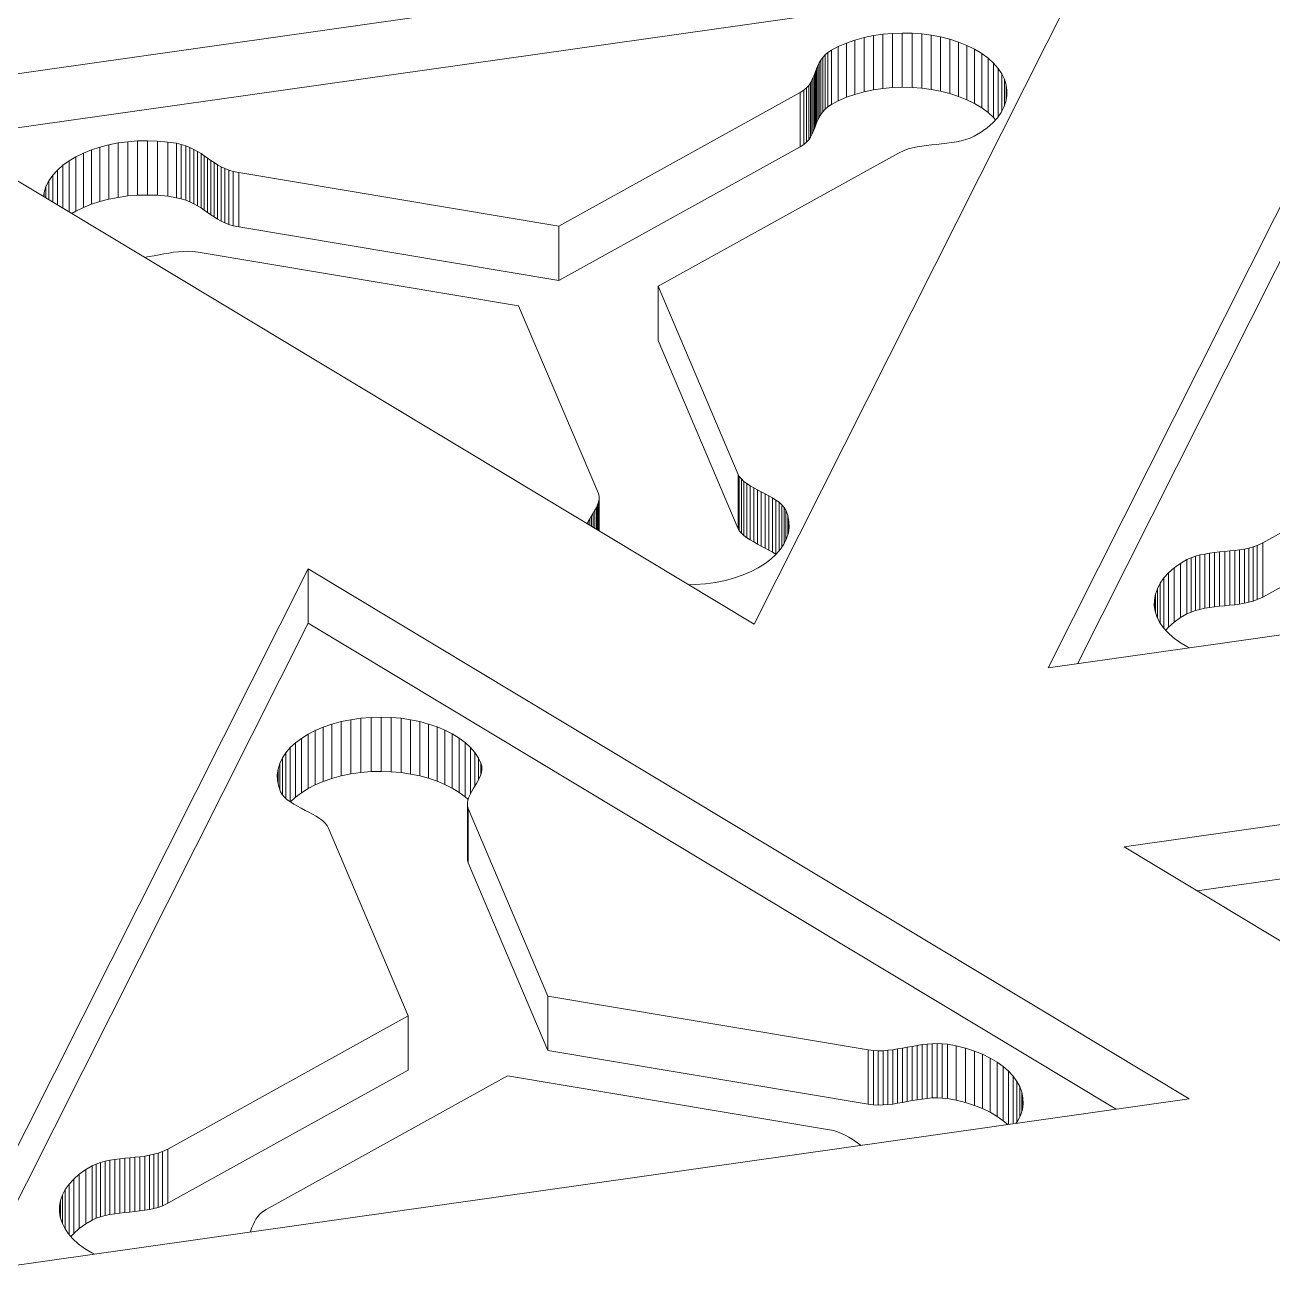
# Model space of a CAD drawing. Header units: inches. Extents: x 4 to 26.1, y 6.7 to 41.9.
# Drawn here: x 12.79 to 13.963, y 17.691 to 18.866 of the extents above; entities that cross this region are included whole.
import ezdxf

# ---------------------------------------------------------------- set-up
doc = ezdxf.new("R2010")
doc.units = ezdxf.units.IN
doc.header["$MEASUREMENT"] = 0
doc.layers.add('rails', color=7, linetype='Continuous', lineweight=35, true_color=0xd4d4d4)

# ---------------------------------------------------------------- blocks, each defined once
blk = doc.blocks.new('A$C382235AA')
at = {"color": 0, "linetype": 'Continuous', "lineweight": 0, "extrusion": (-4.89431e-17, 0.816497, 0.57735)}
for p, q in [((-13.1735, 13.0669), (-12.0121, 13.2316)), ((-12.0121, 13.2316), (-12.3456, 12.5686)), ((-12.0695, 12.5275), (-11.736, 13.1905)), ((-12.0398, 13.1767), (-13.1048, 13.0256)), ((-11.736, 13.1395), (-12.0419, 12.5314)), ((-12.2425, 13.1199), (-12.2337, 13.1218)), ((-12.2337, 13.1218), (-12.2248, 13.1231)), ((-12.2337, 13.0707), (-12.2337, 13.1218)), ((-12.2248, 13.1231), (-12.2157, 13.1239)), ((-12.2248, 13.0721), (-12.2248, 13.1231)), ((-12.2157, 13.1239), (-12.2066, 13.1242)), ((-12.2157, 13.0729), (-12.2157, 13.1239)), ((-12.2066, 13.0732), (-12.2066, 13.1242)), ((-12.2066, 13.1242), (-12.1974, 13.1241)), ((-12.1974, 13.073), (-12.1974, 13.1241)), ((-12.1974, 13.1241), (-12.1883, 13.1234)), ((-12.1883, 13.0724), (-12.1883, 13.1234)), ((-12.1883, 13.1234), (-12.1793, 13.1222)), ((-12.1793, 13.0712), (-12.1793, 13.1222)), ((-12.1793, 13.1222), (-12.1705, 13.1206)), ((-12.2732, 13.1081), (-12.2668, 13.1115)), ((-12.2668, 13.1115), (-12.2591, 13.1148)), ((-12.2668, 13.0604), (-12.2668, 13.1115)), ((-12.2591, 13.1148), (-12.251, 13.1176)), ((-12.2591, 13.0638), (-12.2591, 13.1148)), ((-12.251, 13.1176), (-12.2425, 13.1199)), ((-12.251, 13.0666), (-12.251, 13.1176)), ((-12.2425, 13.0689), (-12.2425, 13.1199)), ((-12.1705, 13.0695), (-12.1705, 13.1206)), ((-12.1705, 13.1206), (-12.162, 13.1184)), ((-12.162, 13.0674), (-12.162, 13.1184)), ((-12.162, 13.1184), (-12.1538, 13.1158)), ((-12.1538, 13.0647), (-12.1538, 13.1158)), ((-12.1538, 13.1158), (-12.146, 13.1126)), ((-12.146, 13.0616), (-12.146, 13.1126)), ((-12.146, 13.1126), (-12.1386, 13.109)), ((-12.1386, 13.058), (-12.1386, 13.109)), ((-12.1386, 13.109), (-12.1318, 13.1049)), ((-12.2846, 13.0961), (-12.2831, 13.0987)), ((-12.2831, 13.0987), (-12.2813, 13.1012)), ((-12.2831, 13.0477), (-12.2831, 13.0987)), ((-12.2813, 13.1012), (-12.2791, 13.1037)), ((-12.2813, 13.0502), (-12.2813, 13.1012)), ((-12.2791, 13.1037), (-12.2764, 13.106)), ((-12.2791, 13.0526), (-12.2791, 13.1037)), ((-12.2764, 13.106), (-12.2732, 13.1081)), ((-12.2764, 13.0549), (-12.2764, 13.106)), ((-12.2732, 13.0571), (-12.2732, 13.1081)), ((-12.1318, 13.0539), (-12.1318, 13.1049)), ((-12.1318, 13.1049), (-12.1258, 13.1005)), ((-12.1258, 13.0495), (-12.1258, 13.1005)), ((-12.1258, 13.1005), (-12.1207, 13.0959)), ((-12.2891, 13.0853), (-12.288, 13.088)), ((-12.288, 13.088), (-12.287, 13.0907)), ((-12.288, 13.037), (-12.288, 13.088)), ((-12.287, 13.0907), (-12.2859, 13.0934)), ((-12.287, 13.0397), (-12.287, 13.0907)), ((-12.2859, 13.0934), (-12.2846, 13.0961)), ((-12.2859, 13.0424), (-12.2859, 13.0934)), ((-12.2846, 13.0451), (-12.2846, 13.0961)), ((-12.1207, 13.0448), (-12.1207, 13.0959)), ((-12.1207, 13.0959), (-12.1165, 13.091)), ((-12.1165, 13.0455), (-12.1165, 13.091)), ((-12.1165, 13.091), (-12.1131, 13.086)), ((-12.1131, 13.0506), (-12.1131, 13.086)), ((-12.1131, 13.086), (-12.1106, 13.0809)), ((-12.2966, 13.0726), (-12.2945, 13.075)), ((-12.2945, 13.075), (-12.2928, 13.0774)), ((-12.2945, 13.0239), (-12.2945, 13.075)), ((-12.2928, 13.0774), (-12.2914, 13.08)), ((-12.2928, 13.0264), (-12.2928, 13.0774)), ((-12.2914, 13.08), (-12.2902, 13.0826)), ((-12.2914, 13.0289), (-12.2914, 13.08)), ((-12.2902, 13.0826), (-12.2891, 13.0853)), ((-12.2902, 13.0316), (-12.2902, 13.0826)), ((-12.2891, 13.0342), (-12.2891, 13.0853)), ((-12.1106, 13.0558), (-12.1106, 13.0809)), ((-12.1106, 13.0809), (-12.109, 13.0756)), ((-12.109, 13.0612), (-12.109, 13.0756)), ((-12.109, 13.0756), (-12.1082, 13.0704)), ((-12.3456, 12.5686), (-13.1735, 13.0669)), ((-12.5294, 12.9426), (-12.3024, 13.0683)), ((-12.3024, 13.0683), (-12.2991, 13.0705)), ((-12.3024, 13.0173), (-12.3024, 13.0683)), ((-12.2991, 13.0705), (-12.2966, 13.0726)), ((-12.2991, 13.0194), (-12.2991, 13.0705)), ((-12.2966, 13.0216), (-12.2966, 13.0726)), ((-12.2591, 13.0638), (-12.2668, 13.0604)), ((-12.251, 13.0666), (-12.2591, 13.0638)), ((-12.2425, 13.0689), (-12.251, 13.0666)), ((-12.2337, 13.0707), (-12.2425, 13.0689)), ((-12.2248, 13.0721), (-12.2337, 13.0707)), ((-12.2157, 13.0729), (-12.2248, 13.0721)), ((-12.2066, 13.0732), (-12.2157, 13.0729)), ((-12.1974, 13.073), (-12.2066, 13.0732)), ((-12.1883, 13.0724), (-12.1974, 13.073)), ((-12.1793, 13.0712), (-12.1883, 13.0724)), ((-12.1705, 13.0695), (-12.1793, 13.0712)), ((-12.162, 13.0674), (-12.1705, 13.0695)), ((-12.1538, 13.0647), (-12.162, 13.0674)), ((-12.146, 13.0616), (-12.1538, 13.0647)), ((-12.1083, 13.0651), (-12.1092, 13.0598)), ((-12.1082, 13.0704), (-12.1083, 13.0651)), ((-12.2813, 13.0502), (-12.2831, 13.0477)), ((-12.2791, 13.0526), (-12.2813, 13.0502)), ((-12.2764, 13.0549), (-12.2791, 13.0526)), ((-12.2732, 13.0571), (-12.2764, 13.0549)), ((-12.2668, 13.0604), (-12.2732, 13.0571)), ((-12.1386, 13.058), (-12.146, 13.0616)), ((-12.1318, 13.0539), (-12.1386, 13.058)), ((-12.1258, 13.0495), (-12.1318, 13.0539)), ((-12.111, 13.0546), (-12.1137, 13.0495)), ((-12.1092, 13.0598), (-12.111, 13.0546)), ((-12.287, 13.0397), (-12.288, 13.037)), ((-12.2859, 13.0424), (-12.287, 13.0397)), ((-12.2846, 13.0451), (-12.2859, 13.0424)), ((-12.2831, 13.0477), (-12.2846, 13.0451)), ((-12.1216, 13.0397), (-12.1268, 13.0352)), ((-12.1207, 13.0448), (-12.1258, 13.0495)), ((-12.1172, 13.0445), (-12.1216, 13.0397)), ((-12.1189, 13.0427), (-12.1207, 13.0448)), ((-12.1137, 13.0495), (-12.1172, 13.0445)), ((-12.2914, 13.0289), (-12.2928, 13.0264)), ((-12.2902, 13.0316), (-12.2914, 13.0289)), ((-12.2891, 13.0342), (-12.2902, 13.0316)), ((-12.288, 13.037), (-12.2891, 13.0342)), ((-12.1389, 13.0273), (-12.1427, 13.0255)), ((-12.1329, 13.0308), (-12.1389, 13.0273)), ((-12.1268, 13.0352), (-12.1329, 13.0308)), ((-12.9684, 13.0144), (-12.9605, 13.017)), ((-12.9605, 13.017), (-12.9521, 13.0192)), ((-12.9605, 12.966), (-12.9605, 13.017)), ((-12.9521, 13.0192), (-12.9434, 13.0209)), ((-12.9521, 12.9681), (-12.9521, 13.0192)), ((-12.9434, 13.0209), (-12.9344, 13.0221)), ((-12.9434, 12.9698), (-12.9434, 13.0209)), ((-12.9344, 13.0221), (-12.9252, 13.0228)), ((-12.9344, 12.9711), (-12.9344, 13.0221)), ((-12.9252, 13.0228), (-12.9158, 13.023)), ((-12.9252, 12.9718), (-12.9252, 13.0228)), ((-12.9158, 12.972), (-12.9158, 13.023)), ((-12.9158, 13.023), (-12.9064, 13.0227)), ((-12.9064, 12.9717), (-12.9064, 13.0227)), ((-12.9064, 13.0227), (-12.8968, 13.0218)), ((-12.8968, 12.9708), (-12.8968, 13.0218)), ((-12.8968, 13.0218), (-12.8885, 13.0206)), ((-12.8885, 12.9695), (-12.8885, 13.0206)), ((-12.8885, 13.0206), (-12.884, 13.0195)), ((-12.884, 12.9685), (-12.884, 13.0195)), ((-12.884, 13.0195), (-12.8798, 13.0182)), ((-12.8798, 12.9672), (-12.8798, 13.0182)), ((-12.8798, 13.0182), (-12.8759, 13.0166)), ((-12.8759, 12.9656), (-12.8759, 13.0166)), ((-12.8759, 13.0166), (-12.8722, 13.0149)), ((-12.3024, 13.0173), (-12.5294, 12.8916)), ((-12.2991, 13.0194), (-12.3024, 13.0173)), ((-12.2966, 13.0216), (-12.2991, 13.0194)), ((-12.2945, 13.0239), (-12.2966, 13.0216)), ((-12.2928, 13.0264), (-12.2945, 13.0239)), ((-12.2011, 13.0153), (-12.2049, 13.0139)), ((-12.197, 13.0164), (-12.2011, 13.0153)), ((-12.1927, 13.0173), (-12.197, 13.0164)), ((-12.1883, 13.018), (-12.1927, 13.0173)), ((-12.1837, 13.0186), (-12.1883, 13.018)), ((-12.179, 13.0192), (-12.1837, 13.0186)), ((-12.1743, 13.0196), (-12.179, 13.0192)), ((-12.1696, 13.0201), (-12.1743, 13.0196)), ((-12.1648, 13.0206), (-12.1696, 13.0201)), ((-12.1601, 13.0213), (-12.1648, 13.0206)), ((-12.1556, 13.022), (-12.1601, 13.0213)), ((-12.1511, 13.0229), (-12.1556, 13.022)), ((-12.1468, 13.0241), (-12.1511, 13.0229)), ((-12.1427, 13.0255), (-12.1468, 13.0241)), ((-12.9953, 12.9999), (-12.9894, 13.0041)), ((-12.9894, 13.0041), (-12.983, 13.0079)), ((-12.9894, 12.9561), (-12.9894, 13.0041)), ((-12.983, 13.0079), (-12.976, 13.0114)), ((-12.983, 12.9569), (-12.983, 13.0079)), ((-12.976, 13.0114), (-12.9684, 13.0144)), ((-12.976, 12.9603), (-12.976, 13.0114)), ((-12.9684, 12.9634), (-12.9684, 13.0144)), ((-12.8722, 12.9638), (-12.8722, 13.0149)), ((-12.8722, 13.0149), (-12.8688, 13.0129)), ((-12.8688, 12.9619), (-12.8688, 13.0129)), ((-12.8688, 13.0129), (-12.8655, 13.0109)), ((-12.8655, 12.9598), (-12.8655, 13.0109)), ((-12.8655, 13.0109), (-12.8624, 13.0088)), ((-12.8624, 12.9577), (-12.8624, 13.0088)), ((-12.8624, 13.0088), (-12.8593, 13.0066)), ((-12.8593, 12.9556), (-12.8593, 13.0066)), ((-12.8593, 13.0066), (-12.8562, 13.0045)), ((-12.8562, 12.9534), (-12.8562, 13.0045)), ((-12.8562, 13.0045), (-12.8531, 13.0024)), ((-12.2101, 13.0114), (-12.436, 12.8863)), ((-12.2049, 13.0139), (-12.2101, 13.0114)), ((-13.0048, 12.9905), (-13.0004, 12.9954)), ((-13.0004, 12.9954), (-12.9953, 12.9999)), ((-13.0004, 12.9627), (-13.0004, 12.9954)), ((-12.9953, 12.9596), (-12.9953, 12.9999)), ((-12.8531, 12.9514), (-12.8531, 13.0024)), ((-12.8531, 13.0024), (-12.8499, 13.0004)), ((-12.8499, 12.9494), (-12.8499, 13.0004)), ((-12.8499, 13.0004), (-12.8466, 12.9985)), ((-12.8466, 12.9475), (-12.8466, 12.9985)), ((-12.8466, 12.9985), (-12.8431, 12.9968)), ((-12.8431, 12.9458), (-12.8431, 12.9968)), ((-12.8431, 12.9968), (-12.8394, 12.9954)), ((-12.8394, 12.9444), (-12.8394, 12.9954)), ((-12.8394, 12.9954), (-12.8354, 12.9942)), ((-12.8354, 12.9431), (-12.8354, 12.9942)), ((-12.8354, 12.9942), (-12.83, 12.993)), ((-12.83, 12.942), (-12.83, 12.993)), ((-12.83, 12.993), (-12.5294, 12.9426)), ((-13.013, 12.9744), (-13.0112, 12.9799)), ((-13.0112, 12.9799), (-13.0084, 12.9853)), ((-13.0112, 12.9692), (-13.0112, 12.9799)), ((-13.0084, 12.9853), (-13.0048, 12.9905)), ((-13.0084, 12.9675), (-13.0084, 12.9853)), ((-13.0048, 12.9654), (-13.0048, 12.9905)), ((-13.0135, 12.9706), (-13.013, 12.9744)), ((-13.013, 12.9702), (-13.013, 12.9744)), ((-12.9521, 12.9681), (-12.9605, 12.966)), ((-12.9434, 12.9698), (-12.9521, 12.9681)), ((-12.9344, 12.9711), (-12.9434, 12.9698)), ((-12.9252, 12.9718), (-12.9344, 12.9711)), ((-12.9158, 12.972), (-12.9252, 12.9718)), ((-12.9064, 12.9717), (-12.9158, 12.972)), ((-12.8968, 12.9708), (-12.9064, 12.9717)), ((-12.8885, 12.9695), (-12.8968, 12.9708)), ((-12.884, 12.9685), (-12.8885, 12.9695)), ((-12.8798, 12.9672), (-12.884, 12.9685)), ((-12.983, 12.9569), (-12.9869, 12.9546)), ((-12.976, 12.9603), (-12.983, 12.9569)), ((-12.9684, 12.9634), (-12.976, 12.9603)), ((-12.9605, 12.966), (-12.9684, 12.9634)), ((-12.8759, 12.9656), (-12.8798, 12.9672)), ((-12.8722, 12.9638), (-12.8759, 12.9656)), ((-12.8688, 12.9619), (-12.8722, 12.9638)), ((-12.8655, 12.9598), (-12.8688, 12.9619)), ((-12.8624, 12.9577), (-12.8655, 12.9598)), ((-12.8593, 12.9556), (-12.8624, 12.9577)), ((-12.8562, 12.9534), (-12.8593, 12.9556)), ((-12.8531, 12.9514), (-12.8562, 12.9534)), ((-12.8499, 12.9494), (-12.8531, 12.9514)), ((-12.8466, 12.9475), (-12.8499, 12.9494)), ((-12.8431, 12.9458), (-12.8466, 12.9475)), ((-12.8394, 12.9444), (-12.8431, 12.9458)), ((-12.8354, 12.9431), (-12.8394, 12.9444)), ((-12.83, 12.942), (-12.8354, 12.9431)), ((-12.5294, 12.8916), (-12.83, 12.942)), ((-12.5294, 12.8916), (-12.5294, 12.9426)), ((-12.9142, 12.9141), (-12.9186, 12.9134)), ((-12.9095, 12.9149), (-12.9142, 12.9141)), ((-12.9049, 12.9158), (-12.9095, 12.9149)), ((-12.9003, 12.9167), (-12.9049, 12.9158)), ((-12.8958, 12.9175), (-12.9003, 12.9167)), ((-12.8912, 12.9182), (-12.8958, 12.9175)), ((-12.8867, 12.9187), (-12.8912, 12.9182)), ((-12.8821, 12.919), (-12.8867, 12.9187)), ((-12.8776, 12.9191), (-12.8821, 12.919)), ((-12.8731, 12.9189), (-12.8776, 12.9191)), ((-12.8681, 12.9183), (-12.8731, 12.9189)), ((-12.5672, 12.8678), (-12.8681, 12.9183)), ((-12.436, 12.8353), (-12.436, 12.8863)), ((-12.436, 12.8863), (-12.3607, 12.7093)), ((-12.4921, 12.6916), (-12.5672, 12.8678)), ((-12.3607, 12.6582), (-12.436, 12.8353)), ((-11.8677, 12.6452), (-11.6418, 12.7703)), ((-12.3607, 12.6582), (-12.3607, 12.7093)), ((-12.3607, 12.7093), (-12.3597, 12.7075)), ((-11.6418, 12.7193), (-11.8677, 12.5941)), ((-12.3597, 12.6565), (-12.3597, 12.7075)), ((-12.3597, 12.7075), (-12.3577, 12.7051)), ((-12.3577, 12.6541), (-12.3577, 12.7051)), ((-12.3577, 12.7051), (-12.3553, 12.7029)), ((-12.3553, 12.6519), (-12.3553, 12.7029)), ((-12.3553, 12.7029), (-12.3525, 12.7008)), ((-12.3525, 12.6498), (-12.3525, 12.7008)), ((-12.3525, 12.7008), (-12.3494, 12.6988)), ((-12.3494, 12.6478), (-12.3494, 12.6988)), ((-12.3494, 12.6988), (-12.3461, 12.6969)), ((-12.4915, 12.6887), (-12.4921, 12.6916)), ((-12.492, 12.6834), (-12.4915, 12.6861)), ((-12.4915, 12.6861), (-12.4915, 12.6887)), ((-12.4915, 12.6564), (-12.4915, 12.6861)), ((-12.3461, 12.6459), (-12.3461, 12.6969)), ((-12.3461, 12.6969), (-12.3426, 12.695)), ((-12.3426, 12.644), (-12.3426, 12.695)), ((-12.3426, 12.695), (-12.339, 12.6931)), ((-12.339, 12.6421), (-12.339, 12.6931)), ((-12.339, 12.6931), (-12.3354, 12.6913)), ((-12.3354, 12.6402), (-12.3354, 12.6913)), ((-12.3354, 12.6913), (-12.3318, 12.6894)), ((-12.3318, 12.6383), (-12.3318, 12.6894)), ((-12.3318, 12.6894), (-12.3284, 12.6874)), ((-12.3284, 12.6364), (-12.3284, 12.6874)), ((-12.3284, 12.6874), (-12.3252, 12.6853)), ((-10.9082, 12.6922), (-12.0695, 12.5275)), ((-12.4969, 12.6731), (-12.4954, 12.6757)), ((-12.4954, 12.6757), (-12.494, 12.6782)), ((-12.4954, 12.6587), (-12.4954, 12.6757)), ((-12.494, 12.6782), (-12.4928, 12.6808)), ((-12.494, 12.6579), (-12.494, 12.6782)), ((-12.4928, 12.6808), (-12.492, 12.6834)), ((-12.4928, 12.6572), (-12.4928, 12.6808)), ((-12.492, 12.6567), (-12.492, 12.6834)), ((-12.3252, 12.6343), (-12.3252, 12.6853)), ((-12.3252, 12.6853), (-12.3223, 12.6832)), ((-12.3223, 12.6376), (-12.3223, 12.6832)), ((-12.3223, 12.6832), (-12.3197, 12.6808)), ((-12.3197, 12.641), (-12.3197, 12.6808)), ((-12.3197, 12.6808), (-12.3176, 12.6784)), ((-12.3176, 12.6443), (-12.3176, 12.6784)), ((-12.3176, 12.6784), (-12.316, 12.6757)), ((-12.316, 12.6477), (-12.316, 12.6757)), ((-12.316, 12.6757), (-12.3142, 12.6708)), ((-12.5027, 12.6631), (-12.5017, 12.6652)), ((-12.5017, 12.6652), (-12.5001, 12.6678)), ((-12.5017, 12.6625), (-12.5017, 12.6652)), ((-12.5001, 12.6678), (-12.4985, 12.6705)), ((-12.5001, 12.6616), (-12.5001, 12.6678)), ((-12.4985, 12.6705), (-12.4969, 12.6731)), ((-12.4985, 12.6606), (-12.4985, 12.6705)), ((-12.4969, 12.6596), (-12.4969, 12.6731)), ((-12.3142, 12.6527), (-12.3142, 12.6708)), ((-12.3142, 12.6708), (-12.313, 12.6653)), ((-12.313, 12.6586), (-12.313, 12.6653)), ((-12.313, 12.6653), (-12.3129, 12.6598)), ((-12.3597, 12.6565), (-12.3607, 12.6582)), ((-12.3577, 12.6541), (-12.3597, 12.6565)), ((-12.3553, 12.6519), (-12.3577, 12.6541)), ((-12.3525, 12.6498), (-12.3553, 12.6519)), ((-12.3136, 12.6544), (-12.3152, 12.6491)), ((-12.3129, 12.6598), (-12.3136, 12.6544)), ((-12.3494, 12.6478), (-12.3525, 12.6498)), ((-12.3461, 12.6459), (-12.3494, 12.6478)), ((-12.3426, 12.644), (-12.3461, 12.6459)), ((-12.339, 12.6421), (-12.3426, 12.644)), ((-12.3354, 12.6402), (-12.339, 12.6421)), ((-12.3318, 12.6383), (-12.3354, 12.6402)), ((-12.321, 12.639), (-12.3251, 12.6343)), ((-12.3177, 12.644), (-12.321, 12.639)), ((-12.3152, 12.6491), (-12.3177, 12.644)), ((-11.8896, 12.6386), (-11.8851, 12.6393)), ((-11.8851, 12.6393), (-11.8808, 12.6402)), ((-11.8851, 12.5883), (-11.8851, 12.6393)), ((-11.8808, 12.6402), (-11.8768, 12.6413)), ((-11.8808, 12.5892), (-11.8808, 12.6402)), ((-11.8768, 12.6413), (-11.873, 12.6427)), ((-11.8768, 12.5903), (-11.8768, 12.6413)), ((-11.873, 12.6427), (-11.8677, 12.6452)), ((-11.873, 12.5917), (-11.873, 12.6427)), ((-11.8677, 12.5941), (-11.8677, 12.6452)), ((-12.33, 12.6298), (-12.3355, 12.6256)), ((-12.3284, 12.6364), (-12.3318, 12.6383)), ((-12.3251, 12.6343), (-12.33, 12.6298)), ((-12.3252, 12.6343), (-12.3284, 12.6364)), ((-12.3252, 12.6343), (-12.3252, 12.6343)), ((-11.945, 12.6258), (-11.939, 12.6293)), ((-11.939, 12.6293), (-11.9351, 12.6311)), ((-11.939, 12.5783), (-11.939, 12.6293)), ((-11.9351, 12.6311), (-11.931, 12.6325)), ((-11.9351, 12.5801), (-11.9351, 12.6311)), ((-11.931, 12.6325), (-11.9268, 12.6337)), ((-11.931, 12.5815), (-11.931, 12.6325)), ((-11.9268, 12.6337), (-11.9223, 12.6346)), ((-11.9268, 12.5826), (-11.9268, 12.6337)), ((-11.9223, 12.6346), (-11.9177, 12.6354)), ((-11.9223, 12.5836), (-11.9223, 12.6346)), ((-11.9177, 12.6354), (-11.913, 12.636)), ((-11.9177, 12.5843), (-11.9177, 12.6354)), ((-11.913, 12.636), (-11.9083, 12.6365)), ((-11.913, 12.585), (-11.913, 12.636)), ((-11.9083, 12.6365), (-11.9035, 12.637)), ((-11.9083, 12.5855), (-11.9083, 12.6365)), ((-11.9035, 12.637), (-11.8988, 12.6375)), ((-11.9035, 12.586), (-11.9035, 12.637)), ((-11.8988, 12.6375), (-11.8941, 12.638)), ((-11.8988, 12.5864), (-11.8988, 12.6375)), ((-11.8941, 12.638), (-11.8896, 12.6386)), ((-11.8941, 12.5869), (-11.8941, 12.638)), ((-11.8896, 12.5875), (-11.8896, 12.6386)), ((-13.0984, 11.9577), (-12.7649, 12.6208)), ((-12.7649, 12.5697), (-12.7649, 12.6208)), ((-12.7649, 12.6208), (-11.9371, 12.1225)), ((-12.3486, 12.6181), (-12.3561, 12.6149)), ((-12.3418, 12.6217), (-12.3486, 12.6181)), ((-12.3355, 12.6256), (-12.3418, 12.6217)), ((-11.9607, 12.6121), (-11.9563, 12.6169)), ((-11.9563, 12.6169), (-11.9511, 12.6215)), ((-11.9563, 12.5659), (-11.9563, 12.6169)), ((-11.9511, 12.6215), (-11.945, 12.6258)), ((-11.9511, 12.5704), (-11.9511, 12.6215)), ((-11.945, 12.5748), (-11.945, 12.6258)), ((-12.4011, 12.6058), (-12.4072, 12.6056)), ((-12.3915, 12.6066), (-12.4011, 12.6058)), ((-12.3819, 12.6079), (-12.3915, 12.6066)), ((-12.3728, 12.6098), (-12.3819, 12.6079)), ((-12.3642, 12.6121), (-12.3728, 12.6098)), ((-12.3561, 12.6149), (-12.3642, 12.6121)), ((-11.9668, 12.602), (-11.9642, 12.6071)), ((-11.9642, 12.6071), (-11.9607, 12.6121)), ((-11.9642, 12.5698), (-11.9642, 12.6071)), ((-11.9607, 12.5648), (-11.9607, 12.6121)), ((-11.9696, 12.5916), (-11.9686, 12.5968)), ((-11.9686, 12.5968), (-11.9668, 12.602)), ((-11.9686, 12.5802), (-11.9686, 12.5968)), ((-11.9668, 12.5749), (-11.9668, 12.602)), ((-11.873, 12.5917), (-11.8768, 12.5903)), ((-11.8677, 12.5941), (-11.873, 12.5917)), ((-11.9697, 12.5863), (-11.9696, 12.5916)), ((-11.9689, 12.581), (-11.9697, 12.5863)), ((-11.9696, 12.5857), (-11.9696, 12.5916)), ((-11.9672, 12.5758), (-11.9689, 12.581)), ((-11.9351, 12.5801), (-11.939, 12.5783)), ((-11.931, 12.5815), (-11.9351, 12.5801)), ((-11.9268, 12.5826), (-11.931, 12.5815)), ((-11.9223, 12.5836), (-11.9268, 12.5826)), ((-11.9177, 12.5843), (-11.9223, 12.5836)), ((-11.913, 12.585), (-11.9177, 12.5843)), ((-11.9083, 12.5855), (-11.913, 12.585)), ((-11.9035, 12.586), (-11.9083, 12.5855)), ((-11.8988, 12.5864), (-11.9035, 12.586)), ((-11.8941, 12.5869), (-11.8988, 12.5864)), ((-11.8896, 12.5875), (-11.8941, 12.5869)), ((-11.8851, 12.5883), (-11.8896, 12.5875)), ((-11.8808, 12.5892), (-11.8851, 12.5883)), ((-11.8768, 12.5903), (-11.8808, 12.5892)), ((-12.7649, 12.5697), (-13.0708, 11.9616)), ((-12.0057, 12.1127), (-12.7649, 12.5697)), ((-11.9647, 12.5706), (-11.9672, 12.5758)), ((-11.9614, 12.5656), (-11.9647, 12.5706)), ((-11.9511, 12.5704), (-11.9563, 12.5659)), ((-11.945, 12.5748), (-11.9511, 12.5704)), ((-11.939, 12.5783), (-11.945, 12.5748)), ((-11.9571, 12.5607), (-11.9614, 12.5656)), ((-11.9563, 12.5659), (-11.959, 12.5629)), ((-11.952, 12.5561), (-11.9571, 12.5607)), ((-11.9461, 12.5517), (-11.952, 12.5561)), ((-11.9393, 12.5476), (-11.9461, 12.5517)), ((-11.9367, 12.5463), (-11.9393, 12.5476)), ((-11.9981, 12.3594), (-10.8368, 12.5241)), ((-12.7506, 12.4719), (-12.7425, 12.4747)), ((-12.7425, 12.4747), (-12.7339, 12.4771)), ((-12.7425, 12.4237), (-12.7425, 12.4747)), ((-12.7339, 12.4771), (-12.7248, 12.4789)), ((-12.7339, 12.426), (-12.7339, 12.4771)), ((-12.7248, 12.4789), (-12.7152, 12.4803)), ((-12.7248, 12.4279), (-12.7248, 12.4789)), ((-12.7152, 12.4803), (-12.7056, 12.4811)), ((-12.7152, 12.4293), (-12.7152, 12.4803)), ((-12.7056, 12.4811), (-12.6961, 12.4813)), ((-12.7056, 12.4301), (-12.7056, 12.4811)), ((-12.6961, 12.4303), (-12.6961, 12.4813)), ((-12.6961, 12.4813), (-12.6867, 12.481)), ((-12.6867, 12.43), (-12.6867, 12.481)), ((-12.6867, 12.481), (-12.6775, 12.4802)), ((-12.6775, 12.4292), (-12.6775, 12.4802)), ((-12.6775, 12.4802), (-12.6685, 12.4789)), ((-12.6685, 12.4278), (-12.6685, 12.4789)), ((-12.6685, 12.4789), (-12.6599, 12.4771)), ((-12.6599, 12.4261), (-12.6599, 12.4771)), ((-12.6599, 12.4771), (-12.6516, 12.4748)), ((-12.6516, 12.4238), (-12.6516, 12.4748)), ((-12.6516, 12.4748), (-12.6437, 12.4721)), ((-12.7712, 12.4613), (-12.7649, 12.4652)), ((-12.7649, 12.4652), (-12.7581, 12.4688)), ((-12.7649, 12.4142), (-12.7649, 12.4652)), ((-12.7581, 12.4688), (-12.7506, 12.4719)), ((-12.7581, 12.4177), (-12.7581, 12.4688)), ((-12.7506, 12.4209), (-12.7506, 12.4719)), ((-12.6437, 12.4211), (-12.6437, 12.4721)), ((-12.6437, 12.4721), (-12.6363, 12.469)), ((-12.6363, 12.418), (-12.6363, 12.469)), ((-12.6363, 12.469), (-12.6294, 12.4655)), ((-12.6294, 12.4145), (-12.6294, 12.4655)), ((-12.6294, 12.4655), (-12.623, 12.4616)), ((-10.8645, 12.4692), (-11.9295, 12.3181)), ((-12.7857, 12.4478), (-12.7816, 12.4526)), ((-12.7816, 12.4526), (-12.7767, 12.4571)), ((-12.7816, 12.4016), (-12.7816, 12.4526)), ((-12.7767, 12.4571), (-12.7712, 12.4613)), ((-12.7767, 12.406), (-12.7767, 12.4571)), ((-12.7712, 12.4103), (-12.7712, 12.4613)), ((-12.623, 12.4106), (-12.623, 12.4616)), ((-12.623, 12.4616), (-12.6174, 12.4574)), ((-12.6174, 12.4064), (-12.6174, 12.4574)), ((-12.6174, 12.4574), (-12.6124, 12.4528)), ((-12.6124, 12.4093), (-12.6124, 12.4528)), ((-12.6124, 12.4528), (-12.6081, 12.4479)), ((-12.7915, 12.4378), (-12.789, 12.4429)), ((-12.789, 12.4429), (-12.7857, 12.4478)), ((-12.789, 12.4084), (-12.789, 12.4429)), ((-12.7857, 12.4049), (-12.7857, 12.4478)), ((-12.6081, 12.4165), (-12.6081, 12.4479)), ((-12.6081, 12.4479), (-12.6047, 12.4427)), ((-12.6047, 12.4224), (-12.6047, 12.4427)), ((-12.6047, 12.4427), (-12.6024, 12.4379)), ((-12.7938, 12.4271), (-12.7931, 12.4325)), ((-12.7937, 12.4216), (-12.7938, 12.4271)), ((-12.7931, 12.4325), (-12.7915, 12.4378)), ((-12.7931, 12.4187), (-12.7931, 12.4325)), ((-12.7915, 12.4131), (-12.7915, 12.4378)), ((-12.7248, 12.4279), (-12.7339, 12.426)), ((-12.7152, 12.4293), (-12.7248, 12.4279)), ((-12.7056, 12.4301), (-12.7152, 12.4293)), ((-12.6961, 12.4303), (-12.7056, 12.4301)), ((-12.6867, 12.43), (-12.6961, 12.4303)), ((-12.6775, 12.4292), (-12.6867, 12.43)), ((-12.6685, 12.4278), (-12.6775, 12.4292)), ((-12.6599, 12.4261), (-12.6685, 12.4278)), ((-12.6018, 12.4297), (-12.6026, 12.427)), ((-12.6024, 12.4278), (-12.6024, 12.4379)), ((-12.6024, 12.4379), (-12.6017, 12.4351)), ((-12.6015, 12.4324), (-12.6018, 12.4297)), ((-12.6017, 12.4312), (-12.6017, 12.4351)), ((-12.6017, 12.4351), (-12.6015, 12.4324)), ((-12.7925, 12.4161), (-12.7937, 12.4216)), ((-12.7907, 12.4112), (-12.7925, 12.4161)), ((-12.7581, 12.4177), (-12.7649, 12.4142)), ((-12.7506, 12.4209), (-12.7581, 12.4177)), ((-12.7425, 12.4237), (-12.7506, 12.4209)), ((-12.7339, 12.426), (-12.7425, 12.4237)), ((-12.6516, 12.4238), (-12.6599, 12.4261)), ((-12.6437, 12.4211), (-12.6516, 12.4238)), ((-12.6363, 12.418), (-12.6437, 12.4211)), ((-12.6294, 12.4145), (-12.6363, 12.418)), ((-12.6082, 12.4164), (-12.6098, 12.4138)), ((-12.6066, 12.419), (-12.6082, 12.4164)), ((-12.605, 12.4217), (-12.6066, 12.419)), ((-12.6037, 12.4243), (-12.605, 12.4217)), ((-12.6026, 12.427), (-12.6037, 12.4243)), ((-12.7891, 12.4085), (-12.7907, 12.4112)), ((-12.787, 12.406), (-12.7891, 12.4085)), ((-12.7844, 12.4037), (-12.787, 12.406)), ((-12.7815, 12.4016), (-12.7844, 12.4037)), ((-12.7767, 12.406), (-12.7815, 12.4016)), ((-12.7712, 12.4103), (-12.7767, 12.406)), ((-12.7649, 12.4142), (-12.7712, 12.4103)), ((-12.623, 12.4106), (-12.6294, 12.4145)), ((-12.6174, 12.4064), (-12.623, 12.4106)), ((-12.6146, 12.4038), (-12.6174, 12.4064)), ((-12.6139, 12.406), (-12.6147, 12.4034)), ((-12.6127, 12.4086), (-12.6139, 12.406)), ((-12.6113, 12.4112), (-12.6127, 12.4086)), ((-12.6098, 12.4138), (-12.6113, 12.4112)), ((-12.7783, 12.3995), (-12.7815, 12.4016)), ((-12.7749, 12.3975), (-12.7783, 12.3995)), ((-12.7713, 12.3956), (-12.7749, 12.3975)), ((-12.7677, 12.3937), (-12.7713, 12.3956)), ((-12.7641, 12.3919), (-12.7677, 12.3937)), ((-12.7606, 12.39), (-12.7641, 12.3919)), ((-12.6147, 12.4034), (-12.6152, 12.4008)), ((-12.6152, 12.3498), (-12.6152, 12.4008)), ((-12.6152, 12.4008), (-12.6152, 12.3982)), ((-12.6152, 12.3472), (-12.6152, 12.3982)), ((-12.6152, 12.3982), (-12.6146, 12.3953)), ((-12.6146, 12.3443), (-12.6146, 12.3953)), ((-12.6146, 12.3953), (-12.5395, 12.2191)), ((-12.7573, 12.3881), (-12.7606, 12.39)), ((-12.7542, 12.3861), (-12.7573, 12.3881)), ((-12.7514, 12.384), (-12.7542, 12.3861)), ((-12.749, 12.3818), (-12.7514, 12.384)), ((-12.747, 12.3794), (-12.749, 12.3818)), ((-12.746, 12.3776), (-12.747, 12.3794)), ((-12.6707, 12.2005), (-12.746, 12.3776)), ((-11.1703, 11.8611), (-11.9981, 12.3594)), ((-12.6152, 12.3472), (-12.6152, 12.3498)), ((-12.6146, 12.3443), (-12.6152, 12.3472)), ((-12.5395, 12.168), (-12.6146, 12.3443)), ((-12.5395, 12.168), (-12.5395, 12.2191)), ((-12.5395, 12.2191), (-12.2386, 12.1686)), ((-12.8966, 12.0754), (-12.6707, 12.2005)), ((-12.6707, 12.1495), (-12.6707, 12.2005)), ((-12.2386, 12.1176), (-12.2386, 12.1686)), ((-12.2386, 12.1686), (-12.2336, 12.168)), ((-12.22, 12.1682), (-12.2155, 12.1687)), ((-12.2155, 12.1687), (-12.2109, 12.1694)), ((-12.2155, 12.1177), (-12.2155, 12.1687)), ((-12.2109, 12.1694), (-12.2064, 12.1702)), ((-12.2109, 12.1184), (-12.2109, 12.1694)), ((-12.2064, 12.1702), (-12.2018, 12.1711)), ((-12.2064, 12.1192), (-12.2064, 12.1702)), ((-12.2018, 12.1711), (-12.1972, 12.1719)), ((-12.2018, 12.1201), (-12.2018, 12.1711)), ((-12.1972, 12.1719), (-12.1925, 12.1728)), ((-12.1972, 12.1209), (-12.1972, 12.1719)), ((-12.1925, 12.1728), (-12.1879, 12.1735)), ((-12.1925, 12.1217), (-12.1925, 12.1728)), ((-12.1879, 12.1735), (-12.1832, 12.174)), ((-12.1879, 12.1224), (-12.1879, 12.1735)), ((-12.1832, 12.174), (-12.1784, 12.1744)), ((-12.1832, 12.123), (-12.1832, 12.174)), ((-12.1784, 12.1744), (-12.1737, 12.1745)), ((-12.1784, 12.1234), (-12.1784, 12.1744)), ((-12.1737, 12.1235), (-12.1737, 12.1745)), ((-12.1737, 12.1745), (-12.1689, 12.1744)), ((-12.1689, 12.1233), (-12.1689, 12.1744)), ((-12.1689, 12.1744), (-12.1641, 12.1738)), ((-12.1641, 12.1228), (-12.1641, 12.1738)), ((-12.1641, 12.1738), (-12.1559, 12.1723)), ((-12.1559, 12.1213), (-12.1559, 12.1723)), ((-12.1559, 12.1723), (-12.1471, 12.1701)), ((-12.1471, 12.1191), (-12.1471, 12.1701)), ((-12.1471, 12.1701), (-12.1388, 12.1675)), ((-12.2386, 12.1176), (-12.5395, 12.168)), ((-12.2336, 12.1169), (-12.2336, 12.168)), ((-12.2336, 12.168), (-12.2291, 12.1677)), ((-12.2291, 12.1677), (-12.2246, 12.1678)), ((-12.2291, 12.1167), (-12.2291, 12.1677)), ((-12.2246, 12.1678), (-12.22, 12.1682)), ((-12.2246, 12.1168), (-12.2246, 12.1678)), ((-12.22, 12.1171), (-12.22, 12.1682)), ((-12.1388, 12.1164), (-12.1388, 12.1675)), ((-12.1388, 12.1675), (-12.131, 12.1644)), ((-12.131, 12.1134), (-12.131, 12.1644)), ((-12.131, 12.1644), (-12.1239, 12.1609)), ((-12.1239, 12.1099), (-12.1239, 12.1609)), ((-12.1239, 12.1609), (-12.1175, 12.1571)), ((-12.1175, 12.1061), (-12.1175, 12.1571)), ((-12.1175, 12.1571), (-12.1117, 12.153)), ((-12.6707, 12.1495), (-12.8966, 12.0244)), ((-12.1117, 12.102), (-12.1117, 12.153)), ((-12.1117, 12.153), (-12.1066, 12.1486)), ((-12.1066, 12.0984), (-12.1066, 12.1486)), ((-12.1066, 12.1486), (-12.1023, 12.1439)), ((-12.5774, 12.1442), (-12.8043, 12.0186)), ((-12.2767, 12.0938), (-12.5774, 12.1442)), ((-12.1023, 12.099), (-12.1023, 12.1439)), ((-12.1023, 12.1439), (-12.0988, 12.139)), ((-12.0988, 12.1008), (-12.0988, 12.139)), ((-12.0988, 12.139), (-12.096, 12.134)), ((-12.096, 12.106), (-12.096, 12.134)), ((-12.096, 12.134), (-12.0941, 12.1287)), ((-11.9371, 12.1225), (-13.0984, 11.9577)), ((-12.1925, 12.1217), (-12.1972, 12.1209)), ((-12.1879, 12.1224), (-12.1925, 12.1217)), ((-12.1832, 12.123), (-12.1879, 12.1224)), ((-12.1784, 12.1234), (-12.1832, 12.123)), ((-12.1737, 12.1235), (-12.1784, 12.1234)), ((-12.1689, 12.1233), (-12.1737, 12.1235)), ((-12.1641, 12.1228), (-12.1689, 12.1233)), ((-12.1559, 12.1213), (-12.1641, 12.1228)), ((-12.0941, 12.1113), (-12.0941, 12.1287)), ((-12.0941, 12.1287), (-12.0931, 12.1234)), ((-12.0931, 12.1171), (-12.0931, 12.1234)), ((-12.0931, 12.1234), (-12.0929, 12.118)), ((-12.2336, 12.1169), (-12.2386, 12.1176)), ((-12.2291, 12.1167), (-12.2336, 12.1169)), ((-12.2246, 12.1168), (-12.2291, 12.1167)), ((-12.22, 12.1171), (-12.2246, 12.1168)), ((-12.2155, 12.1177), (-12.22, 12.1171)), ((-12.2109, 12.1184), (-12.2155, 12.1177)), ((-12.2064, 12.1192), (-12.2109, 12.1184)), ((-12.2018, 12.1201), (-12.2064, 12.1192)), ((-12.1972, 12.1209), (-12.2018, 12.1201)), ((-12.1471, 12.1191), (-12.1559, 12.1213)), ((-12.1388, 12.1164), (-12.1471, 12.1191)), ((-12.131, 12.1134), (-12.1388, 12.1164)), ((-12.1239, 12.1099), (-12.131, 12.1134)), ((-12.1175, 12.1061), (-12.1239, 12.1099)), ((-12.0937, 12.1125), (-12.0955, 12.107)), ((-12.0929, 12.118), (-12.0937, 12.1125)), ((-12.1117, 12.102), (-12.1175, 12.1061)), ((-12.1075, 12.0983), (-12.1117, 12.102)), ((-12.0983, 12.1016), (-12.0998, 12.0994)), ((-12.0955, 12.107), (-12.0983, 12.1016)), ((-12.2713, 12.0927), (-12.2767, 12.0938)), ((-12.2673, 12.0915), (-12.2713, 12.0927)), ((-12.2636, 12.09), (-12.2673, 12.0915)), ((-12.2601, 12.0883), (-12.2636, 12.09)), ((-12.2568, 12.0865), (-12.2601, 12.0883)), ((-12.2536, 12.0845), (-12.2568, 12.0865)), ((-12.9018, 12.073), (-12.8966, 12.0754)), ((-12.8966, 12.0244), (-12.8966, 12.0754)), ((-12.2505, 12.0824), (-12.2536, 12.0845)), ((-12.2474, 12.0803), (-12.2505, 12.0824)), ((-12.2452, 12.0788), (-12.2474, 12.0803)), ((-12.964, 12.0613), (-12.9599, 12.0628)), ((-12.9599, 12.0628), (-12.9556, 12.0639)), ((-12.9599, 12.0117), (-12.9599, 12.0628)), ((-12.9556, 12.0639), (-12.9511, 12.0649)), ((-12.9556, 12.0129), (-12.9556, 12.0639)), ((-12.9511, 12.0649), (-12.9466, 12.0656)), ((-12.9511, 12.0138), (-12.9511, 12.0649)), ((-12.9466, 12.0656), (-12.9419, 12.0662)), ((-12.9466, 12.0146), (-12.9466, 12.0656)), ((-12.9419, 12.0662), (-12.9371, 12.0668)), ((-12.9419, 12.0152), (-12.9419, 12.0662)), ((-12.9371, 12.0668), (-12.9324, 12.0672)), ((-12.9371, 12.0157), (-12.9371, 12.0668)), ((-12.9324, 12.0672), (-12.9277, 12.0677)), ((-12.9324, 12.0162), (-12.9324, 12.0672)), ((-12.9277, 12.0677), (-12.923, 12.0682)), ((-12.9277, 12.0167), (-12.9277, 12.0677)), ((-12.923, 12.0682), (-12.9184, 12.0688)), ((-12.923, 12.0172), (-12.923, 12.0682)), ((-12.9184, 12.0688), (-12.914, 12.0696)), ((-12.9184, 12.0178), (-12.9184, 12.0688)), ((-12.914, 12.0696), (-12.9097, 12.0705)), ((-12.914, 12.0185), (-12.914, 12.0696)), ((-12.9097, 12.0705), (-12.9056, 12.0716)), ((-12.9097, 12.0194), (-12.9097, 12.0705)), ((-12.9056, 12.0716), (-12.9018, 12.073)), ((-12.9056, 12.0205), (-12.9056, 12.0716)), ((-12.9018, 12.0219), (-12.9018, 12.073)), ((-12.9851, 12.0472), (-12.9799, 12.0517)), ((-12.9799, 12.0517), (-12.9738, 12.0561)), ((-12.9799, 12.0007), (-12.9799, 12.0517)), ((-12.9738, 12.0561), (-12.9678, 12.0596)), ((-12.9738, 12.005), (-12.9738, 12.0561)), ((-12.9678, 12.0596), (-12.964, 12.0613)), ((-12.9678, 12.0086), (-12.9678, 12.0596)), ((-12.964, 12.0103), (-12.964, 12.0613)), ((-12.993, 12.0374), (-12.9895, 12.0424)), ((-12.9895, 12.0424), (-12.9851, 12.0472)), ((-12.9895, 11.995), (-12.9895, 12.0424)), ((-12.9851, 11.9961), (-12.9851, 12.0472)), ((-12.9975, 12.0271), (-12.9957, 12.0323)), ((-12.9957, 12.0323), (-12.993, 12.0374)), ((-12.9957, 12.0052), (-12.9957, 12.0323)), ((-12.993, 12), (-12.993, 12.0374)), ((-12.9985, 12.0165), (-12.9984, 12.0218)), ((-12.9977, 12.0112), (-12.9985, 12.0165)), ((-12.9984, 12.0218), (-12.9975, 12.0271)), ((-12.9984, 12.0159), (-12.9984, 12.0218)), ((-12.9975, 12.0104), (-12.9975, 12.0271)), ((-12.9371, 12.0157), (-12.9419, 12.0152)), ((-12.9324, 12.0162), (-12.9371, 12.0157)), ((-12.9277, 12.0167), (-12.9324, 12.0162)), ((-12.923, 12.0172), (-12.9277, 12.0167)), ((-12.9184, 12.0178), (-12.923, 12.0172)), ((-12.914, 12.0185), (-12.9184, 12.0178)), ((-12.9097, 12.0194), (-12.914, 12.0185)), ((-12.9056, 12.0205), (-12.9097, 12.0194)), ((-12.9018, 12.0219), (-12.9056, 12.0205)), ((-12.8966, 12.0244), (-12.9018, 12.0219)), ((-12.8076, 12.0164), (-12.8101, 12.0142)), ((-12.8043, 12.0186), (-12.8076, 12.0164)), ((-12.9961, 12.006), (-12.9977, 12.0112)), ((-12.9936, 12.0009), (-12.9961, 12.006)), ((-12.9738, 12.005), (-12.9799, 12.0007)), ((-12.9678, 12.0086), (-12.9738, 12.005)), ((-12.964, 12.0103), (-12.9678, 12.0086)), ((-12.9599, 12.0117), (-12.964, 12.0103)), ((-12.9556, 12.0129), (-12.9599, 12.0117)), ((-12.9511, 12.0138), (-12.9556, 12.0129)), ((-12.9466, 12.0146), (-12.9511, 12.0138)), ((-12.9419, 12.0152), (-12.9466, 12.0146)), ((-12.8165, 12.0043), (-12.8176, 12.0016)), ((-12.8153, 12.0069), (-12.8165, 12.0043)), ((-12.8139, 12.0095), (-12.8153, 12.0069)), ((-12.8122, 12.0119), (-12.8139, 12.0095)), ((-12.8101, 12.0142), (-12.8122, 12.0119)), ((-12.9902, 11.9959), (-12.9936, 12.0009)), ((-12.986, 11.991), (-12.9902, 11.9959)), ((-12.9851, 11.9961), (-12.9879, 11.9931)), ((-12.9799, 12.0007), (-12.9851, 11.9961)), ((-12.8187, 11.9989), (-12.8192, 11.9973)), ((-12.8176, 12.0016), (-12.8187, 11.9989)), ((-12.9809, 11.9864), (-12.986, 11.991)), ((-12.9749, 11.982), (-12.9809, 11.9864)), ((-12.9681, 11.9779), (-12.9749, 11.982)), ((-12.9655, 11.9766), (-12.9681, 11.9779))]:
    blk.add_line(p, q, dxfattribs=at)

msp = doc.modelspace()

# ---------------------------------------------------------------- block references
at = {"layer": 'rails'}
msp.add_blockref('A$C382235AA', (25.8212, 5.7346), dxfattribs=at)

doc.saveas('drawing.dxf')
